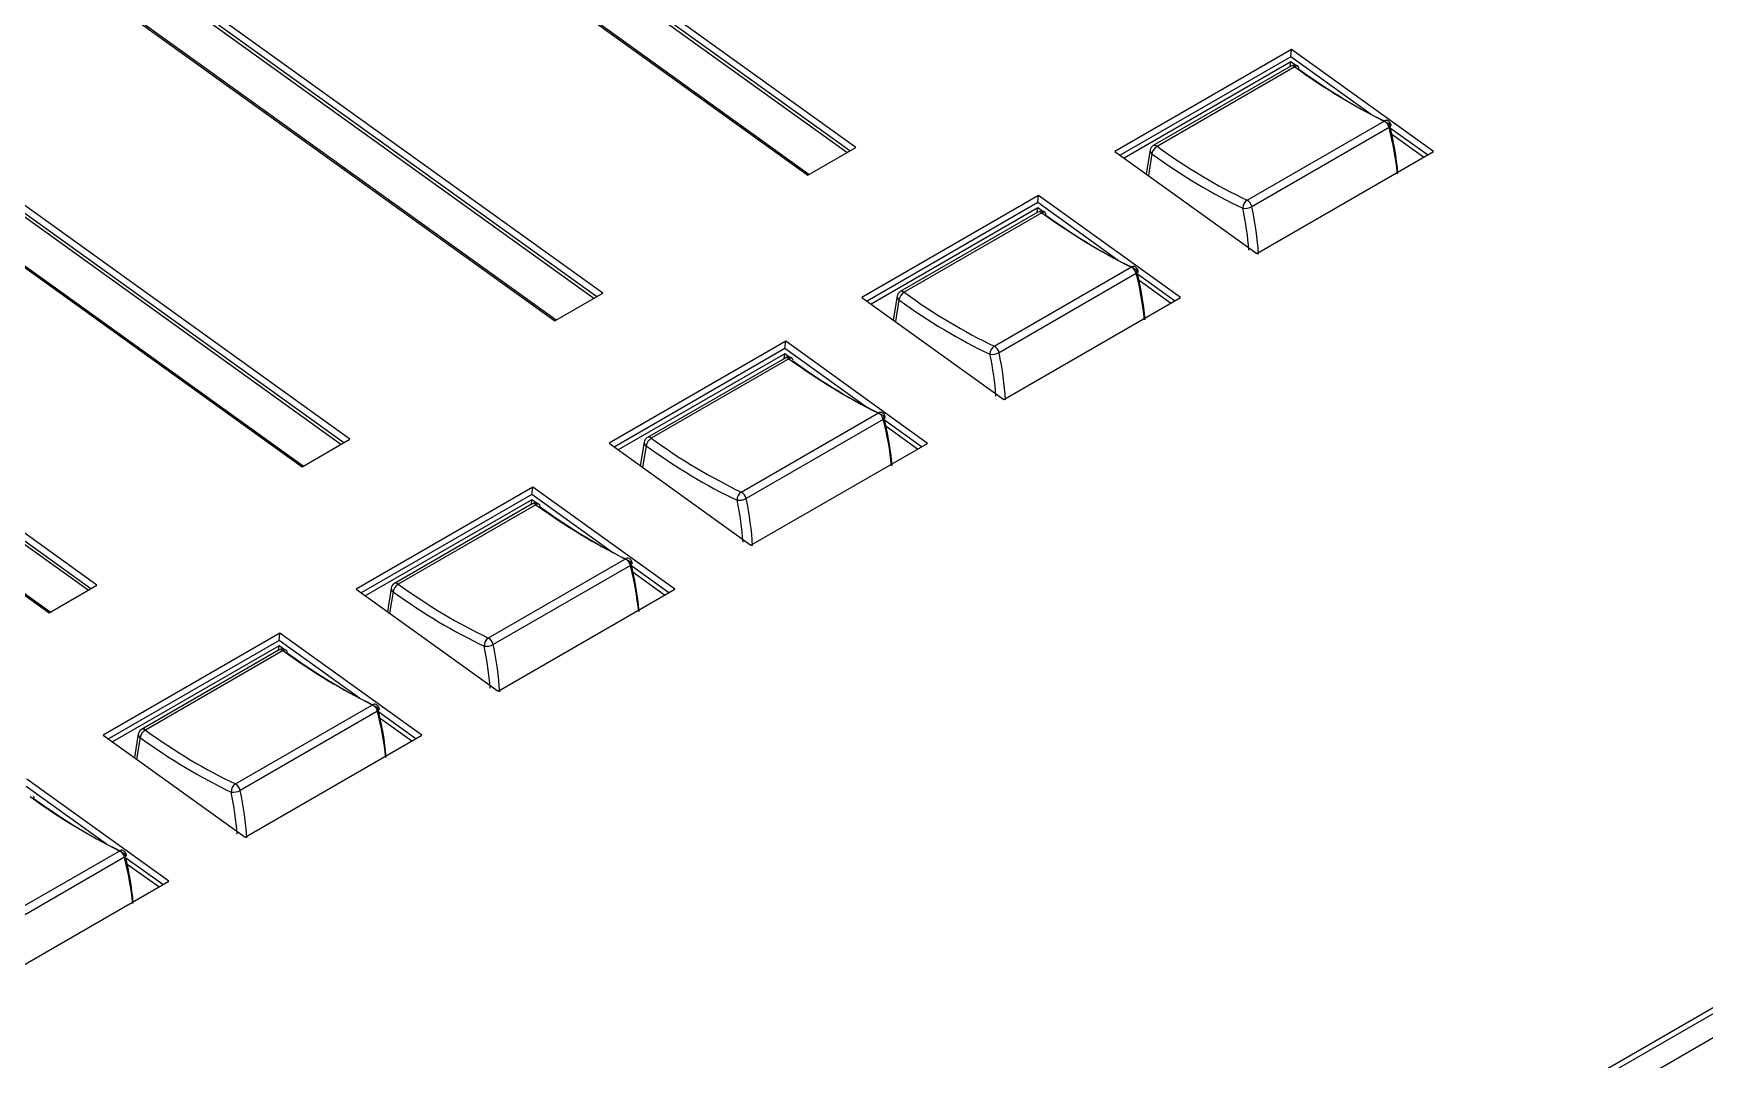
# Model space of a CAD drawing. Header units: inches. Extents: x 1.2 to 43.4, y 1.7 to 28.6.
# Drawn here: x 9.558 to 12.777, y 11.428 to 13.406 of the extents above; entities that cross this region are included whole.
import ezdxf

# ---------------------------------------------------------------- set-up
doc = ezdxf.new("R2010")
doc.units = ezdxf.units.IN
doc.header["$MEASUREMENT"] = 0

msp = doc.modelspace()

# ---------------------------------------------------------------- linework, layer by layer
for p, q in [((8.8048, 9.2264), (19.1198, 15.1812)), ((19.1446, 15.1836), (8.8244, 9.2259)), ((8.86, 9.2003), (19.1801, 15.158)), ((11.1249, 13.1762), (10.0507, 13.9485)), ((11.1304, 13.1794), (10.0556, 13.9522)), ((11.142, 13.1861), (10.0661, 13.9597)), ((9.9826, 13.9003), (11.0498, 13.1328)), ((11.052, 13.1341), (9.9851, 13.9013)), ((10.6549, 12.9049), (9.579, 13.6785)), ((10.6377, 12.895), (9.5636, 13.6673)), ((10.6433, 12.8981), (9.5685, 13.671)), ((9.4954, 13.6191), (10.5627, 12.8516)), ((10.5649, 12.8529), (9.498, 13.6201)), ((10.1562, 12.6169), (9.0814, 13.3898)), ((10.1678, 12.6237), (9.0919, 13.3973)), ((10.1506, 12.6138), (9.0765, 13.3861)), ((11.9814, 13.3748), (11.6411, 13.1783)), ((11.9798, 13.3608), (11.6512, 13.1711)), ((11.9798, 13.3608), (11.9814, 13.3748)), ((12.1347, 13.2494), (11.9798, 13.3608)), ((12.2548, 13.1782), (11.9814, 13.3748)), ((9.0083, 13.3379), (10.0756, 12.5704)), ((10.0778, 12.5717), (9.0109, 13.3389)), ((11.9798, 13.3508), (11.6589, 13.1655)), ((11.9801, 13.3426), (11.7149, 13.1895)), ((11.9875, 13.3412), (11.7224, 13.1881)), ((11.9788, 13.3418), (11.9798, 13.3508)), ((11.9893, 13.3439), (11.9798, 13.3508)), ((11.8958, 13.0844), (12.16, 13.2369)), ((12.1693, 13.2243), (11.9051, 13.0718)), ((12.2431, 13.1715), (12.1719, 13.2227)), ((12.2353, 13.167), (12.1747, 13.2106)), ((11.0498, 13.1328), (11.142, 13.1861)), ((11.6411, 13.1783), (11.9144, 12.9818)), ((11.7088, 13.1806), (11.7014, 13.135)), ((11.7123, 13.1736), (11.7056, 13.1319)), ((11.9144, 12.9818), (12.2548, 13.1782)), ((9.6635, 12.3326), (8.5894, 13.1049)), ((9.669, 12.3357), (8.5942, 13.1086)), ((9.6807, 12.3425), (8.6048, 13.1161)), ((11.4943, 13.0936), (11.154, 12.8971)), ((11.4927, 13.0796), (11.164, 12.8899)), ((11.4927, 13.0696), (11.1718, 12.8843)), ((11.4916, 13.0606), (11.4927, 13.0696)), ((11.4927, 13.0796), (11.4943, 13.0936)), ((11.6476, 12.9682), (11.4927, 13.0796)), ((11.5022, 13.0627), (11.4927, 13.0696)), ((11.7676, 12.897), (11.4943, 13.0936)), ((8.5212, 13.0567), (9.5885, 12.2892)), ((9.5907, 12.2905), (8.5238, 13.0577)), ((11.493, 13.0614), (11.2278, 12.9083)), ((11.5004, 13.06), (11.2353, 12.9069)), ((11.4087, 12.8032), (11.6729, 12.9557)), ((11.6822, 12.9431), (11.418, 12.7905)), ((11.756, 12.8903), (11.6848, 12.9415)), ((11.7482, 12.8858), (11.6876, 12.9294)), ((10.5627, 12.8516), (10.6549, 12.9049)), ((11.154, 12.8971), (11.4273, 12.7006)), ((11.2217, 12.8994), (11.2143, 12.8538)), ((11.2252, 12.8924), (11.2185, 12.8507)), ((11.4273, 12.7006), (11.7676, 12.897)), ((11.0072, 12.8124), (10.6669, 12.6159)), ((11.0056, 12.7984), (11.0072, 12.8124)), ((11.2805, 12.6158), (11.0072, 12.8124)), ((11.0056, 12.7984), (10.6769, 12.6087)), ((11.0055, 12.7884), (10.6847, 12.6031)), ((11.0058, 12.7802), (10.7407, 12.6271)), ((11.0133, 12.7788), (10.7482, 12.6257)), ((11.0045, 12.7794), (11.0055, 12.7884)), ((11.015, 12.7815), (11.0055, 12.7884)), ((11.1605, 12.687), (11.0056, 12.7984)), ((10.9216, 12.522), (11.1858, 12.6745)), ((11.1951, 12.6619), (10.9309, 12.5093)), ((11.2689, 12.6091), (11.1977, 12.6603)), ((10.0756, 12.5704), (10.1678, 12.6237)), ((10.7345, 12.6182), (10.7271, 12.5726)), ((11.2611, 12.6046), (11.2005, 12.6482)), ((10.6669, 12.6159), (10.9402, 12.4194)), ((10.7381, 12.6112), (10.7314, 12.5695)), ((10.9402, 12.4194), (11.2805, 12.6158)), ((10.5201, 12.5312), (10.1797, 12.3347)), ((10.5185, 12.5172), (10.5201, 12.5312)), ((10.7934, 12.3346), (10.5201, 12.5312)), ((10.5185, 12.5172), (10.1898, 12.3275)), ((10.5184, 12.5072), (10.1975, 12.3219)), ((10.5187, 12.499), (10.2536, 12.3459)), ((10.5262, 12.4976), (10.2611, 12.3445)), ((10.5174, 12.4982), (10.5184, 12.5072)), ((10.5279, 12.5003), (10.5184, 12.5072)), ((10.6734, 12.4058), (10.5185, 12.5172)), ((10.4345, 12.2408), (10.6987, 12.3933)), ((10.708, 12.3807), (10.4438, 12.2281)), ((10.7818, 12.3279), (10.7106, 12.3791)), ((10.774, 12.3234), (10.7134, 12.367)), ((9.5885, 12.2892), (9.6807, 12.3425)), ((10.1797, 12.3347), (10.4531, 12.1382)), ((10.2474, 12.337), (10.24, 12.2914)), ((10.251, 12.33), (10.2442, 12.2883)), ((10.4531, 12.1382), (10.7934, 12.3346)), ((10.033, 12.25), (9.6926, 12.0535)), ((10.0314, 12.236), (9.7027, 12.0463)), ((10.0314, 12.236), (10.033, 12.25)), ((10.1863, 12.1246), (10.0314, 12.236)), ((10.3063, 12.0534), (10.033, 12.25)), ((10.0313, 12.2259), (9.7104, 12.0407)), ((10.0316, 12.2177), (9.7665, 12.0647)), ((10.0391, 12.2164), (9.7739, 12.0633)), ((10.0303, 12.217), (10.0313, 12.2259)), ((10.0408, 12.2191), (10.0313, 12.2259)), ((9.9474, 11.9596), (10.2116, 12.1121)), ((10.2209, 12.0995), (9.9567, 11.9469)), ((10.2946, 12.0467), (10.2235, 12.0979)), ((10.2868, 12.0422), (10.2263, 12.0858)), ((9.6926, 12.0535), (9.966, 11.857)), ((9.7603, 12.0558), (9.7529, 12.0102)), ((9.7639, 12.0488), (9.7571, 12.0071)), ((9.966, 11.857), (10.3063, 12.0534)), ((9.6992, 11.8434), (9.5443, 11.9548)), ((9.8192, 11.7722), (9.5459, 11.9688)), ((9.4603, 11.6784), (9.7245, 11.8309)), ((9.7338, 11.8183), (9.4696, 11.6657)), ((9.8075, 11.7655), (9.7364, 11.8167)), ((9.7997, 11.761), (9.7391, 11.8046)), ((9.4789, 11.5758), (9.8192, 11.7722))]:
    msp.add_line(p, q)
at = {"flags": 128}
for points in [[(12.1693, 13.2243), (12.1709, 13.2254), (12.1721, 13.2265), (12.1728, 13.2276), (12.1731, 13.2286), (12.1731, 13.2293)], [(11.6822, 12.9431), (11.6838, 12.9442), (11.685, 12.9453), (11.6857, 12.9464), (11.686, 12.9474), (11.6859, 12.9481)], [(11.1951, 12.6619), (11.1967, 12.663), (11.1978, 12.6641), (11.1986, 12.6652), (11.1989, 12.6662), (11.1988, 12.6669)], [(10.708, 12.3807), (10.7096, 12.3818), (10.7107, 12.3829), (10.7115, 12.384), (10.7118, 12.385), (10.7117, 12.3857)], [(10.2209, 12.0995), (10.2224, 12.1005), (10.2236, 12.1017), (10.2244, 12.1028), (10.2247, 12.1038), (10.2246, 12.1045)], [(9.7338, 11.8183), (9.7353, 11.8193), (9.7365, 11.8205), (9.7373, 11.8216), (9.7375, 11.8226), (9.7375, 11.8233)]]:
    msp.add_lwpolyline(points, dxfattribs=at)
for centre, radius, start, end in [((11.9864, 13.3316), 0.0127, 54.1186, 119.9973), ((11.9827, 13.336), 0.00708, 47.3576, 111.994), ((11.9912, 13.3369), 0.00566, 61.9472, 129.8634), ((11.9904, 13.3381), 0.00506, 347.658, 48.0167), ((12.1638, 13.2314), 0.00669, 67.7929, 124.0757), ((12.1504, 13.2201), 0.0193, 12.4757, 60.2994), ((12.1608, 13.2262), 0.0127, 14.1861, 64.0927), ((11.7213, 13.1785), 0.0127, 119.9973, 170.7801), ((11.7163, 13.1801), 0.00754, 176.0562, 238.4497), ((11.7341, 13.1693), 0.0221, 121.8259, 168.8237), ((11.7176, 13.1829), 0.00708, 47.3576, 111.994), ((11.9059, 13.0691), 0.0183, 123.572, 181.2969), ((11.8917, 13.0975), 0.029, 262.0244, 297.5868), ((11.8862, 13.0676), 0.0193, 12.4757, 60.2994), ((11.4993, 13.0504), 0.0127, 54.1186, 119.9973), ((11.4956, 13.0548), 0.00708, 47.3576, 111.994), ((11.504, 13.0557), 0.00566, 61.947, 129.8635), ((11.5033, 13.0569), 0.00505, 347.6568, 48.0178), ((11.6767, 12.9502), 0.00669, 67.7928, 124.0758), ((11.6633, 12.9389), 0.0193, 12.4757, 60.2994), ((11.6737, 12.945), 0.0127, 14.1861, 64.0927), ((11.2342, 12.8973), 0.0127, 119.9973, 170.7801), ((11.247, 12.8881), 0.0221, 121.8259, 168.8239), ((11.2305, 12.9017), 0.00708, 47.3576, 111.994), ((11.2292, 12.8989), 0.00754, 176.057, 238.4489), ((11.0122, 12.7692), 0.0127, 54.1186, 119.9973), ((11.0085, 12.7736), 0.00708, 47.3576, 111.994), ((11.0169, 12.7745), 0.00566, 61.9452, 129.8654), ((11.0162, 12.7757), 0.00506, 347.6596, 48.0163), ((11.4188, 12.7879), 0.0183, 123.572, 181.2971), ((11.4046, 12.8163), 0.029, 262.024, 297.5871), ((11.3991, 12.7864), 0.0193, 12.4757, 60.2994), ((11.1896, 12.6689), 0.00669, 67.793, 124.0756), ((11.1762, 12.6577), 0.0193, 12.4757, 60.2994), ((11.1866, 12.6638), 0.0127, 14.1861, 64.0927), ((10.747, 12.6161), 0.0127, 119.9973, 170.7801), ((10.7421, 12.6176), 0.00754, 176.0555, 238.4505), ((10.7598, 12.6069), 0.0221, 121.8259, 168.8239), ((10.7434, 12.6205), 0.00708, 47.3576, 111.994), ((10.9317, 12.5067), 0.0183, 123.5721, 181.2967), ((10.912, 12.5052), 0.0193, 12.4757, 60.2994), ((10.5251, 12.488), 0.0127, 54.1186, 119.9973), ((10.5214, 12.4924), 0.00708, 47.3576, 111.994), ((10.5298, 12.4932), 0.00566, 61.9452, 129.8654), ((10.5291, 12.4945), 0.00506, 347.6636, 48.0123), ((10.9175, 12.5351), 0.029, 262.0244, 297.587), ((10.7024, 12.3877), 0.00669, 67.7919, 124.0767), ((10.6891, 12.3765), 0.0193, 12.4757, 60.2994), ((10.6994, 12.3826), 0.0127, 14.1861, 64.0927), ((10.2599, 12.3349), 0.0127, 119.9973, 170.7801), ((10.255, 12.3364), 0.00754, 176.057, 238.4489), ((10.2727, 12.3257), 0.0221, 121.8257, 168.8238), ((10.2563, 12.3393), 0.00708, 47.3576, 111.994), ((10.4446, 12.2255), 0.0183, 123.5718, 181.2969), ((10.4249, 12.224), 0.0193, 12.4757, 60.2994), ((10.0379, 12.2068), 0.0127, 54.1186, 119.9973), ((10.0343, 12.2112), 0.00708, 47.3576, 111.994), ((10.0427, 12.212), 0.00566, 61.9452, 129.8654), ((10.042, 12.2133), 0.00505, 347.6557, 48.0202), ((10.4303, 12.2539), 0.029, 262.0243, 297.5871), ((10.2153, 12.1065), 0.00669, 67.7911, 124.0775), ((10.202, 12.0953), 0.0193, 12.4757, 60.2994), ((10.2123, 12.1014), 0.0127, 14.1861, 64.0927), ((9.7728, 12.0537), 0.0127, 119.9973, 170.7801), ((9.7678, 12.0552), 0.00754, 176.0609, 238.445), ((9.7856, 12.0445), 0.0221, 121.8264, 168.823), ((9.7691, 12.0581), 0.00708, 47.3576, 111.994), ((9.9575, 11.9443), 0.0183, 123.5718, 181.2969), ((9.9432, 11.9727), 0.029, 262.0246, 297.5868), ((9.9378, 11.9428), 0.0193, 12.4757, 60.2994), ((9.5549, 11.9321), 0.00505, 347.6515, 48.0244), ((9.7282, 11.8253), 0.00669, 67.7942, 124.0744), ((9.7149, 11.8141), 0.0193, 12.4757, 60.2994), ((9.7252, 11.8201), 0.0127, 14.1861, 64.0927)]:
    msp.add_arc(centre, radius, start, end)
for centre, major_axis, ratio, start_param, end_param in [((12.0694, 14.2143), (-0.6031, 0.9995), 0.560208, 2.219453, 2.429452), ((12.0783, 14.2197), (-0.6095, 1.0105), 0.560393, 2.219562, 2.429561), ((11.8407, 13.3074), (-0.2544, 0.4218), 0.560393, 3.990416, 4.215301), ((11.8317, 13.302), (-0.2607, 0.4328), 0.560822, 4.012586, 4.215556), ((11.839, 14.0815), (-0.5691, 1.0338), 0.594069, 2.242405, 2.452404), ((11.8479, 14.0864), (-0.5627, 1.0228), 0.594248, 2.242544, 2.452543), ((11.5511, 13.1403), (-0.2375, 0.4315), 0.594069, 4.053627, 4.238144), ((11.56, 13.1452), (-0.2439, 0.4425), 0.593655, 4.034854, 4.237824), ((11.5823, 13.9331), (-0.6031, 0.9995), 0.560208, 2.219453, 2.429452), ((11.5912, 13.9385), (-0.6095, 1.0105), 0.560393, 2.219562, 2.429561), ((11.3446, 13.0208), (-0.2607, 0.4328), 0.560822, 4.012586, 4.215556), ((11.3536, 13.0262), (-0.2544, 0.4218), 0.560393, 3.990416, 4.215301), ((11.3608, 13.8052), (-0.5627, 1.0228), 0.594248, 2.242544, 2.452543), ((11.3519, 13.8003), (-0.5691, 1.0338), 0.594069, 2.242405, 2.452404), ((11.0951, 13.6519), (-0.6031, 0.9995), 0.560208, 2.219453, 2.429452), ((11.064, 12.859), (-0.2375, 0.4315), 0.594069, 4.053627, 4.238144), ((11.0729, 12.864), (-0.2439, 0.4425), 0.593655, 4.034854, 4.237824), ((11.1041, 13.6573), (-0.6095, 1.0105), 0.560393, 2.219562, 2.429561), ((10.8575, 12.7396), (-0.2607, 0.4328), 0.560822, 4.012586, 4.215556), ((10.8664, 12.745), (-0.2544, 0.4218), 0.560393, 3.990416, 4.215301), ((10.8737, 13.524), (-0.5627, 1.0228), 0.594248, 2.242544, 2.452543), ((10.8648, 13.5191), (-0.5691, 1.0338), 0.594069, 2.242405, 2.452404), ((10.608, 13.3707), (-0.6031, 0.9995), 0.560208, 2.219453, 2.429452), ((10.617, 13.3761), (-0.6095, 1.0105), 0.560393, 2.219562, 2.429561), ((10.5769, 12.5778), (-0.2375, 0.4315), 0.594069, 4.053627, 4.238144), ((10.5858, 12.5828), (-0.2439, 0.4425), 0.593655, 4.034854, 4.237824), ((10.3704, 12.4584), (-0.2607, 0.4328), 0.560822, 4.012586, 4.215556), ((10.3793, 12.4638), (-0.2544, 0.4218), 0.560393, 3.990416, 4.215301), ((10.3777, 13.2379), (-0.5691, 1.0338), 0.594069, 2.242405, 2.452404), ((10.3866, 13.2428), (-0.5627, 1.0228), 0.594248, 2.242544, 2.452543), ((10.1209, 13.0895), (-0.6031, 0.9995), 0.560208, 2.219453, 2.429452), ((10.1299, 13.0949), (-0.6095, 1.0105), 0.560393, 2.219562, 2.429561), ((10.0898, 12.2966), (-0.2375, 0.4315), 0.594069, 4.053627, 4.238144), ((10.0987, 12.3016), (-0.2439, 0.4425), 0.593655, 4.034854, 4.237824), ((9.8922, 12.1826), (-0.2544, 0.4218), 0.560393, 3.990416, 4.215301), ((9.8832, 12.1772), (-0.2607, 0.4328), 0.560822, 4.012586, 4.215556), ((9.8906, 12.9567), (-0.5691, 1.0338), 0.594069, 2.242405, 2.452404), ((9.8995, 12.9616), (-0.5627, 1.0228), 0.594248, 2.242544, 2.452543), ((9.6027, 12.0154), (-0.2375, 0.4315), 0.594069, 4.053627, 4.238144), ((9.6116, 12.0203), (-0.2439, 0.4425), 0.593655, 4.034854, 4.237824), ((9.6338, 12.8083), (-0.6031, 0.9995), 0.560208, 2.219453, 2.429452), ((9.6428, 12.8137), (-0.6095, 1.0105), 0.560393, 2.219562, 2.429561), ((9.3961, 11.896), (-0.2607, 0.4328), 0.560822, 4.012586, 4.215556), ((9.4051, 11.9014), (-0.2544, 0.4218), 0.560393, 3.990416, 4.215301)]:
    msp.add_ellipse(centre, major_axis=major_axis, ratio=ratio, start_param=start_param, end_param=end_param)

doc.saveas('drawing.dxf')
